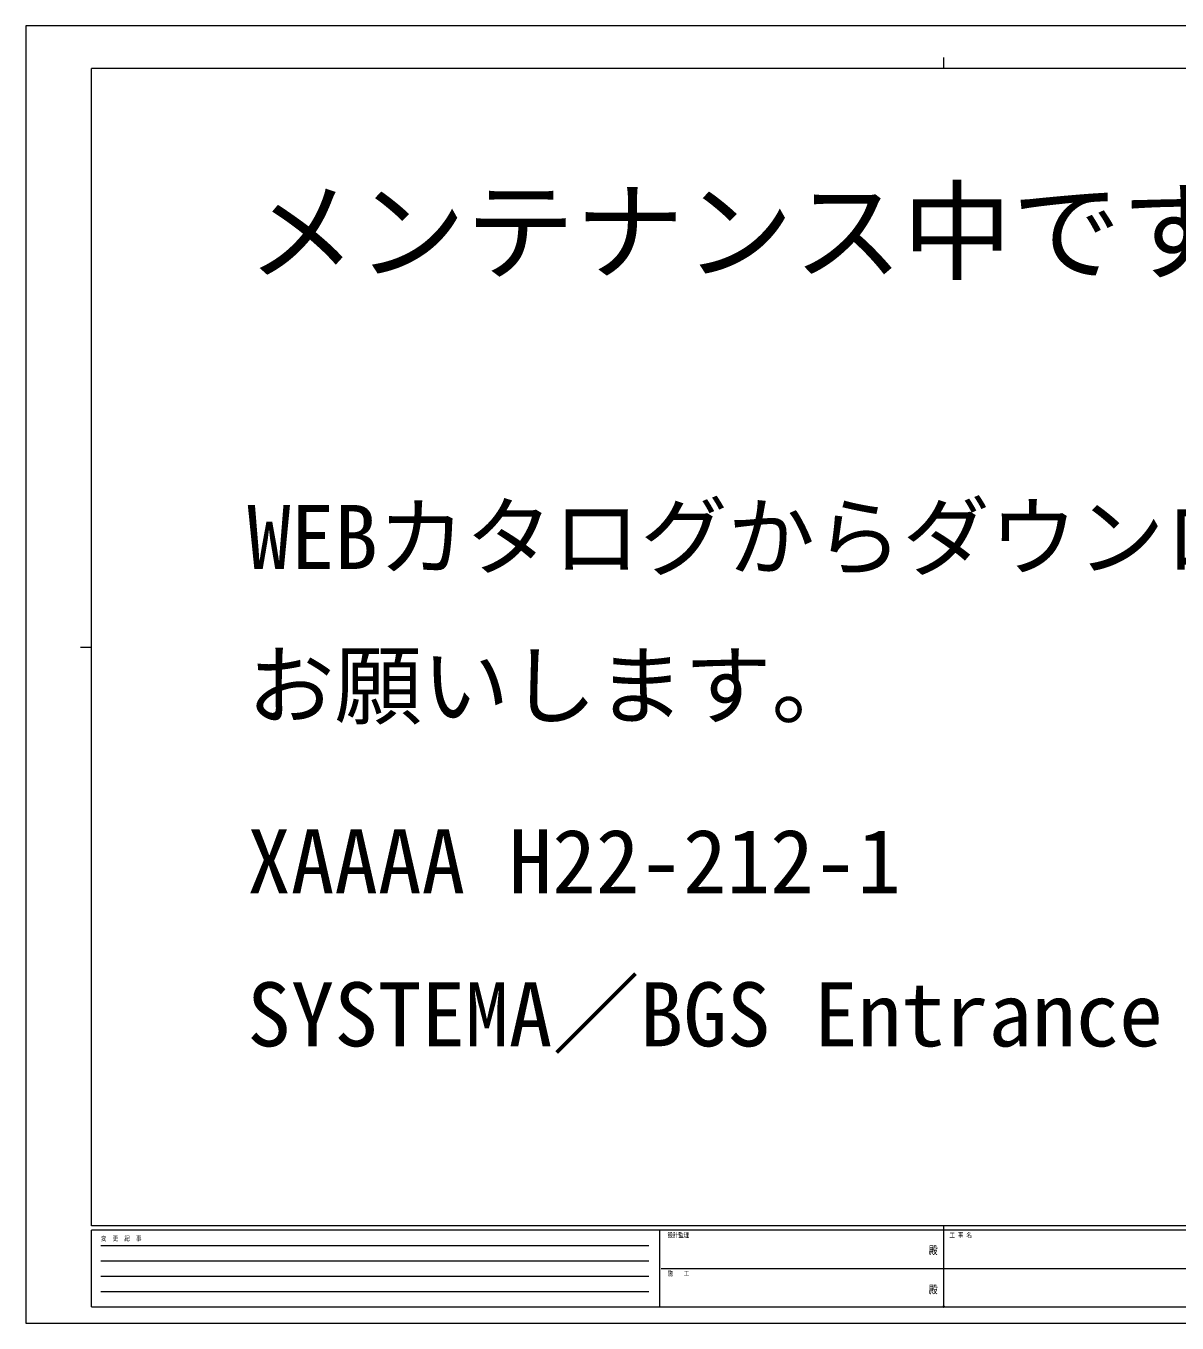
# Model space of a CAD drawing. Units: millimetres, scale not verified. Extents: x -841 to 841, y -594 to 594.
# Drawn here: x -841 to 213, y -594 to 594 of the extents above; entities that cross this region are included whole.
import ezdxf
from ezdxf.enums import TextEntityAlignment as Align

# ---------------------------------------------------------------- set-up
doc = ezdxf.new("R2010")
doc.units = ezdxf.units.MM
doc.header["$LTSCALE"] = 3
doc.header["$PDMODE"] = 32
doc.header["$PDSIZE"] = 1.5
doc.layers.add('0-1_YKK_ZWAK', color=7, linetype='Continuous', lineweight=18)
doc.styles.add('ＭＳ ゴシック', font='')
doc.styles.get('ＭＳ ゴシック').set_extended_font_data('MS Gothic')

msp = doc.modelspace()

# ---------------------------------------------------------------- linework, layer by layer
at = {"layer": '0-1_YKK_ZWAK'}
for p, q in [((-1.044, 565), (-1.044, 555)), ((778.956, 555), (-781.044, 555)), ((-781.044, -505), (-781.044, 555)), ((-791.044, 25), (-781.044, 25)), ((778.956, -505), (-781.044, -505)), ((-261.044, -509), (-781.044, -509)), ((-781.044, -579), (-781.044, -509)), ((-261.044, -509), (-261.044, -579)), ((-1.044, -509), (-261.044, -509)), ((-1.044, -505), (-1.044, -579)), ((258.956, -509), (-1.044, -509)), ((-772.544, -523), (-271.044, -523)), ((-772.544, -537), (-271.044, -537)), ((-259.544, -544), (-1.044, -544)), ((-1.044, -544), (258.956, -544)), ((-772.544, -551), (-271.044, -551)), ((-772.544, -565), (-271.044, -565)), ((-781.044, -579), (-261.044, -579)), ((-261.044, -579), (-1.044, -579)), ((-1.044, -579), (258.956, -579))]:
    msp.add_line(p, q, dxfattribs=at)
msp.add_lwpolyline([(-841.048, -594), (840.952, -594), (840.952, 594), (-841.048, 594)], close=True, dxfattribs=at)
msp.add_point((-1.044, -579), dxfattribs=at)

# ---------------------------------------------------------------- texts
at = {"layer": '0-1_YKK_ZWAK', "style": 'ＭＳ ゴシック'}
for s, height, p in [('メンテナンス中です。', 73.31, (-638.547, 347.113)), ('WEBカタログからダウンロードを', 58.65, (-638.547, 79.014)), ('お願いします。', 58.65, (-638.547, -57.014)), ('XAAAA H22-212-1', 58.65, (-638.547, -217.976)), ('SYSTEMA／BGS Entrance', 58.65, (-638.547, -358.132))]:
    msp.add_text(s, height=height, dxfattribs=at).set_placement(p, align=Align.BOTTOM_LEFT)
at = {"layer": '0-1_YKK_ZWAK', "style": 'ＭＳ ゴシック', "width": 0.8}
for s, height, p in [('設計監理', 4.399, (-253.711, -517)), ('工 事 名', 4.399, (4.206, -517)), ('変  更  記  事', 4.399, (-772.31, -520)), ('殿', 7.331, (-14.781, -533.166)), ('施\u3000\u3000工', 4.399, (-253.711, -552)), ('殿', 7.331, (-14.781, -569.166))]:
    msp.add_text(s, height=height, dxfattribs=at).set_placement(p, align=Align.BOTTOM_LEFT)

doc.saveas('drawing.dxf')
